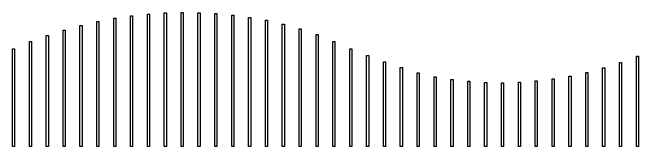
# Model space of a CAD drawing. Header units: millimetres. Extents: x -244126 to 368105, y -173968 to 259060.
# Drawn here: x -202478 to -187628, y -33204 to -30027 of the extents above; entities that cross this region are included whole.
import ezdxf

# ---------------------------------------------------------------- set-up
doc = ezdxf.new("R2010")
doc.units = ezdxf.units.MM
doc.header["$MEASUREMENT"] = 0
for name, color, linetype in [('000 - WIPEOUT', 250, 'Continuous'), ('002 - STRUCTURAL STEEL', 4, 'Continuous'), ('A04_TUBE SERIES', 7, 'Continuous')]:
    doc.layers.add(name, color=color, linetype=linetype)

# ---------------------------------------------------------------- blocks, each defined once
blk = doc.blocks.new('*U4100')
at = {"color": 0}
blk.add_wipeout([(-25, 1994), (25, 1994), (25, 0), (-25, 0)], dxfattribs=at).dxf.layer = '000 - WIPEOUT'
at = {"layer": '002 - STRUCTURAL STEEL', "color": 0, "linetype": 'ByBlock'}
blk.add_lwpolyline([(-25, 1994), (25, 1994), (25, 0), (-25, 0)], close=True, dxfattribs=at)
blk = doc.blocks.new('*U4101')
at = {"color": 0}
blk.add_wipeout([(-25, 1866), (25, 1866), (25, 0), (-25, 0)], dxfattribs=at).dxf.layer = '000 - WIPEOUT'
at = {"layer": '002 - STRUCTURAL STEEL', "color": 0, "linetype": 'ByBlock'}
blk.add_lwpolyline([(-25, 1866), (25, 1866), (25, 0), (-25, 0)], close=True, dxfattribs=at)
blk = doc.blocks.new('*U4102')
at = {"color": 0}
blk.add_wipeout([(-25, 1758), (25, 1758), (25, 0), (-25, 0)], dxfattribs=at).dxf.layer = '000 - WIPEOUT'
at = {"layer": '002 - STRUCTURAL STEEL', "color": 0, "linetype": 'ByBlock'}
blk.add_lwpolyline([(-25, 1758), (25, 1758), (25, 0), (-25, 0)], close=True, dxfattribs=at)
blk = doc.blocks.new('*U4103')
at = {"color": 0}
blk.add_wipeout([(-25, 1671), (25, 1671), (25, 0), (-25, 0)], dxfattribs=at).dxf.layer = '000 - WIPEOUT'
at = {"layer": '002 - STRUCTURAL STEEL', "color": 0, "linetype": 'ByBlock'}
blk.add_lwpolyline([(-25, 1671), (25, 1671), (25, 0), (-25, 0)], close=True, dxfattribs=at)
blk = doc.blocks.new('*U4104')
at = {"color": 0}
blk.add_wipeout([(-25, 1603), (25, 1603), (25, 0), (-25, 0)], dxfattribs=at).dxf.layer = '000 - WIPEOUT'
at = {"layer": '002 - STRUCTURAL STEEL', "color": 0, "linetype": 'ByBlock'}
blk.add_lwpolyline([(-25, 1603), (25, 1603), (25, 0), (-25, 0)], close=True, dxfattribs=at)
blk = doc.blocks.new('*U4105')
at = {"color": 0}
blk.add_wipeout([(-25, 1554), (25, 1554), (25, 0), (-25, 0)], dxfattribs=at).dxf.layer = '000 - WIPEOUT'
at = {"layer": '002 - STRUCTURAL STEEL', "color": 0, "linetype": 'ByBlock'}
blk.add_lwpolyline([(-25, 1554), (25, 1554), (25, 0), (-25, 0)], close=True, dxfattribs=at)
blk = doc.blocks.new('*U4106')
at = {"color": 0}
blk.add_wipeout([(-25, 1524), (25, 1524), (25, 0), (-25, 0)], dxfattribs=at).dxf.layer = '000 - WIPEOUT'
at = {"layer": '002 - STRUCTURAL STEEL', "color": 0, "linetype": 'ByBlock'}
blk.add_lwpolyline([(-25, 1524), (25, 1524), (25, 0), (-25, 0)], close=True, dxfattribs=at)
blk = doc.blocks.new('*U4107')
at = {"color": 0}
blk.add_wipeout([(-25, 1513), (25, 1513), (25, 0), (-25, 0)], dxfattribs=at).dxf.layer = '000 - WIPEOUT'
at = {"layer": '002 - STRUCTURAL STEEL', "color": 0, "linetype": 'ByBlock'}
blk.add_lwpolyline([(-25, 1513), (25, 1513), (25, 0), (-25, 0)], close=True, dxfattribs=at)
blk = doc.blocks.new('*U4108')
at = {"color": 0}
blk.add_wipeout([(-25, 1520), (25, 1520), (25, 0), (-25, 0)], dxfattribs=at).dxf.layer = '000 - WIPEOUT'
at = {"layer": '002 - STRUCTURAL STEEL', "color": 0, "linetype": 'ByBlock'}
blk.add_lwpolyline([(-25, 1520), (25, 1520), (25, 0), (-25, 0)], close=True, dxfattribs=at)
blk = doc.blocks.new('*U4109')
at = {"color": 0}
blk.add_wipeout([(-25, 1546), (25, 1546), (25, 0), (-25, 0)], dxfattribs=at).dxf.layer = '000 - WIPEOUT'
at = {"layer": '002 - STRUCTURAL STEEL', "color": 0, "linetype": 'ByBlock'}
blk.add_lwpolyline([(-25, 1546), (25, 1546), (25, 0), (-25, 0)], close=True, dxfattribs=at)
blk = doc.blocks.new('*U4110')
at = {"color": 0}
blk.add_wipeout([(-25, 1590), (25, 1590), (25, 0), (-25, 0)], dxfattribs=at).dxf.layer = '000 - WIPEOUT'
at = {"layer": '002 - STRUCTURAL STEEL', "color": 0, "linetype": 'ByBlock'}
blk.add_lwpolyline([(-25, 1590), (25, 1590), (25, 0), (-25, 0)], close=True, dxfattribs=at)
blk = doc.blocks.new('*U4111')
at = {"color": 0}
blk.add_wipeout([(-25, 1654), (25, 1654), (25, 0), (-25, 0)], dxfattribs=at).dxf.layer = '000 - WIPEOUT'
at = {"layer": '002 - STRUCTURAL STEEL', "color": 0, "linetype": 'ByBlock'}
blk.add_lwpolyline([(-25, 1654), (25, 1654), (25, 0), (-25, 0)], close=True, dxfattribs=at)
blk = doc.blocks.new('*U4112')
at = {"color": 0}
blk.add_wipeout([(-25, 1744), (25, 1744), (25, 0), (-25, 0)], dxfattribs=at).dxf.layer = '000 - WIPEOUT'
at = {"layer": '002 - STRUCTURAL STEEL', "color": 0, "linetype": 'ByBlock'}
blk.add_lwpolyline([(-25, 1744), (25, 1744), (25, 0), (-25, 0)], close=True, dxfattribs=at)
blk = doc.blocks.new('*U4113')
at = {"color": 0}
blk.add_wipeout([(-25, 1870), (25, 1870), (25, 0), (-25, 0)], dxfattribs=at).dxf.layer = '000 - WIPEOUT'
at = {"layer": '002 - STRUCTURAL STEEL', "color": 0, "linetype": 'ByBlock'}
blk.add_lwpolyline([(-25, 1870), (25, 1870), (25, 0), (-25, 0)], close=True, dxfattribs=at)
blk = doc.blocks.new('*U4114')
at = {"color": 0}
blk.add_wipeout([(-25, 2007), (25, 2007), (25, 0), (-25, 0)], dxfattribs=at).dxf.layer = '000 - WIPEOUT'
at = {"layer": '002 - STRUCTURAL STEEL', "color": 0, "linetype": 'ByBlock'}
blk.add_lwpolyline([(-25, 2007), (25, 2007), (25, 0), (-25, 0)], close=True, dxfattribs=at)
blk = doc.blocks.new('*U4115')
at = {"color": 0}
blk.add_wipeout([(-25, 2155), (25, 2155), (25, 0), (-25, 0)], dxfattribs=at).dxf.layer = '000 - WIPEOUT'
at = {"layer": '002 - STRUCTURAL STEEL', "color": 0, "linetype": 'ByBlock'}
blk.add_lwpolyline([(-25, 2155), (25, 2155), (25, 0), (-25, 0)], close=True, dxfattribs=at)
blk = doc.blocks.new('*U4116')
at = {"color": 0}
blk.add_wipeout([(-25, 2316), (25, 2316), (25, 0), (-25, 0)], dxfattribs=at).dxf.layer = '000 - WIPEOUT'
at = {"layer": '002 - STRUCTURAL STEEL', "color": 0, "linetype": 'ByBlock'}
blk.add_lwpolyline([(-25, 2316), (25, 2316), (25, 0), (-25, 0)], close=True, dxfattribs=at)
blk = doc.blocks.new('*U4117')
at = {"color": 0}
blk.add_wipeout([(-25, 2488), (25, 2488), (25, 0), (-25, 0)], dxfattribs=at).dxf.layer = '000 - WIPEOUT'
at = {"layer": '002 - STRUCTURAL STEEL', "color": 0, "linetype": 'ByBlock'}
blk.add_lwpolyline([(-25, 2488), (25, 2488), (25, 0), (-25, 0)], close=True, dxfattribs=at)
blk = doc.blocks.new('*U4118')
at = {"color": 0}
blk.add_wipeout([(-25, 2655), (25, 2655), (25, 0), (-25, 0)], dxfattribs=at).dxf.layer = '000 - WIPEOUT'
at = {"layer": '002 - STRUCTURAL STEEL', "color": 0, "linetype": 'ByBlock'}
blk.add_lwpolyline([(-25, 2655), (25, 2655), (25, 0), (-25, 0)], close=True, dxfattribs=at)
blk = doc.blocks.new('*U4119')
at = {"color": 0}
blk.add_wipeout([(-25, 2794), (25, 2794), (25, 0), (-25, 0)], dxfattribs=at).dxf.layer = '000 - WIPEOUT'
at = {"layer": '002 - STRUCTURAL STEEL', "color": 0, "linetype": 'ByBlock'}
blk.add_lwpolyline([(-25, 2794), (25, 2794), (25, 0), (-25, 0)], close=True, dxfattribs=at)
blk = doc.blocks.new('*U4120')
at = {"color": 0}
blk.add_wipeout([(-25, 2903), (25, 2903), (25, 0), (-25, 0)], dxfattribs=at).dxf.layer = '000 - WIPEOUT'
at = {"layer": '002 - STRUCTURAL STEEL', "color": 0, "linetype": 'ByBlock'}
blk.add_lwpolyline([(-25, 2903), (25, 2903), (25, 0), (-25, 0)], close=True, dxfattribs=at)
blk = doc.blocks.new('*U4121')
at = {"color": 0}
blk.add_wipeout([(-25, 2993), (25, 2993), (25, 0), (-25, 0)], dxfattribs=at).dxf.layer = '000 - WIPEOUT'
at = {"layer": '002 - STRUCTURAL STEEL', "color": 0, "linetype": 'ByBlock'}
blk.add_lwpolyline([(-25, 2993), (25, 2993), (25, 0), (-25, 0)], close=True, dxfattribs=at)
blk = doc.blocks.new('*U4122')
at = {"color": 0}
blk.add_wipeout([(-25, 3061), (25, 3061), (25, 0), (-25, 0)], dxfattribs=at).dxf.layer = '000 - WIPEOUT'
at = {"layer": '002 - STRUCTURAL STEEL', "color": 0, "linetype": 'ByBlock'}
blk.add_lwpolyline([(-25, 3061), (25, 3061), (25, 0), (-25, 0)], close=True, dxfattribs=at)
blk = doc.blocks.new('*U4123')
at = {"color": 0}
blk.add_wipeout([(-25, 3112), (25, 3112), (25, 0), (-25, 0)], dxfattribs=at).dxf.layer = '000 - WIPEOUT'
at = {"layer": '002 - STRUCTURAL STEEL', "color": 0, "linetype": 'ByBlock'}
blk.add_lwpolyline([(-25, 3112), (25, 3112), (25, 0), (-25, 0)], close=True, dxfattribs=at)
blk = doc.blocks.new('*U4124')
at = {"color": 0}
blk.add_wipeout([(-25, 3150), (25, 3150), (25, 0), (-25, 0)], dxfattribs=at).dxf.layer = '000 - WIPEOUT'
at = {"layer": '002 - STRUCTURAL STEEL', "color": 0, "linetype": 'ByBlock'}
blk.add_lwpolyline([(-25, 3150), (25, 3150), (25, 0), (-25, 0)], close=True, dxfattribs=at)
blk = doc.blocks.new('*U4125')
at = {"color": 0}
blk.add_wipeout([(-25, 3171), (25, 3171), (25, 0), (-25, 0)], dxfattribs=at).dxf.layer = '000 - WIPEOUT'
at = {"layer": '002 - STRUCTURAL STEEL', "color": 0, "linetype": 'ByBlock'}
blk.add_lwpolyline([(-25, 3171), (25, 3171), (25, 0), (-25, 0)], close=True, dxfattribs=at)
blk = doc.blocks.new('*U4126')
at = {"color": 0}
blk.add_wipeout([(-25, 3177), (25, 3177), (25, 0), (-25, 0)], dxfattribs=at).dxf.layer = '000 - WIPEOUT'
at = {"layer": '002 - STRUCTURAL STEEL', "color": 0, "linetype": 'ByBlock'}
blk.add_lwpolyline([(-25, 3177), (25, 3177), (25, 0), (-25, 0)], close=True, dxfattribs=at)
blk = doc.blocks.new('*U4127')
at = {"color": 0}
blk.add_wipeout([(-25, 3167), (25, 3167), (25, 0), (-25, 0)], dxfattribs=at).dxf.layer = '000 - WIPEOUT'
at = {"layer": '002 - STRUCTURAL STEEL', "color": 0, "linetype": 'ByBlock'}
blk.add_lwpolyline([(-25, 3167), (25, 3167), (25, 0), (-25, 0)], close=True, dxfattribs=at)
blk = doc.blocks.new('*U4128')
at = {"color": 0}
blk.add_wipeout([(-25, 3141), (25, 3141), (25, 0), (-25, 0)], dxfattribs=at).dxf.layer = '000 - WIPEOUT'
at = {"layer": '002 - STRUCTURAL STEEL', "color": 0, "linetype": 'ByBlock'}
blk.add_lwpolyline([(-25, 3141), (25, 3141), (25, 0), (-25, 0)], close=True, dxfattribs=at)
blk = doc.blocks.new('*U4129')
at = {"color": 0}
blk.add_wipeout([(-25, 3098), (25, 3098), (25, 0), (-25, 0)], dxfattribs=at).dxf.layer = '000 - WIPEOUT'
at = {"layer": '002 - STRUCTURAL STEEL', "color": 0, "linetype": 'ByBlock'}
blk.add_lwpolyline([(-25, 3098), (25, 3098), (25, 0), (-25, 0)], close=True, dxfattribs=at)
blk = doc.blocks.new('*U4130')
at = {"color": 0}
blk.add_wipeout([(-25, 3040), (25, 3040), (25, 0), (-25, 0)], dxfattribs=at).dxf.layer = '000 - WIPEOUT'
at = {"layer": '002 - STRUCTURAL STEEL', "color": 0, "linetype": 'ByBlock'}
blk.add_lwpolyline([(-25, 3040), (25, 3040), (25, 0), (-25, 0)], close=True, dxfattribs=at)
blk = doc.blocks.new('*U4131')
at = {"color": 0}
blk.add_wipeout([(-25, 2964), (25, 2964), (25, 0), (-25, 0)], dxfattribs=at).dxf.layer = '000 - WIPEOUT'
at = {"layer": '002 - STRUCTURAL STEEL', "color": 0, "linetype": 'ByBlock'}
blk.add_lwpolyline([(-25, 2964), (25, 2964), (25, 0), (-25, 0)], close=True, dxfattribs=at)
blk = doc.blocks.new('*U4132')
at = {"color": 0}
blk.add_wipeout([(-25, 2872), (25, 2872), (25, 0), (-25, 0)], dxfattribs=at).dxf.layer = '000 - WIPEOUT'
at = {"layer": '002 - STRUCTURAL STEEL', "color": 0, "linetype": 'ByBlock'}
blk.add_lwpolyline([(-25, 2872), (25, 2872), (25, 0), (-25, 0)], close=True, dxfattribs=at)
blk = doc.blocks.new('*U4133')
at = {"color": 0}
blk.add_wipeout([(-25, 2761), (25, 2761), (25, 0), (-25, 0)], dxfattribs=at).dxf.layer = '000 - WIPEOUT'
at = {"layer": '002 - STRUCTURAL STEEL', "color": 0, "linetype": 'ByBlock'}
blk.add_lwpolyline([(-25, 2761), (25, 2761), (25, 0), (-25, 0)], close=True, dxfattribs=at)
blk = doc.blocks.new('*U4134')
at = {"color": 0}
blk.add_wipeout([(-25, 2633), (25, 2633), (25, 0), (-25, 0)], dxfattribs=at).dxf.layer = '000 - WIPEOUT'
at = {"layer": '002 - STRUCTURAL STEEL', "color": 0, "linetype": 'ByBlock'}
blk.add_lwpolyline([(-25, 2633), (25, 2633), (25, 0), (-25, 0)], close=True, dxfattribs=at)
blk = doc.blocks.new('*U4135')
at = {"color": 0}
blk.add_wipeout([(-25, 2486), (25, 2486), (25, 0), (-25, 0)], dxfattribs=at).dxf.layer = '000 - WIPEOUT'
at = {"layer": '002 - STRUCTURAL STEEL', "color": 0, "linetype": 'ByBlock'}
blk.add_lwpolyline([(-25, 2486), (25, 2486), (25, 0), (-25, 0)], close=True, dxfattribs=at)
blk = doc.blocks.new('*U4093')
at = {"color": 0}
blk.add_wipeout([(-25, 2145), (25, 2145), (25, 0), (-25, 0)], dxfattribs=at).dxf.layer = '000 - WIPEOUT'
at = {"layer": '002 - STRUCTURAL STEEL', "color": 0, "linetype": 'ByBlock'}
blk.add_lwpolyline([(-25, 2145), (25, 2145), (25, 0), (-25, 0)], close=True, dxfattribs=at)
blk = doc.blocks.new('*U4136')
at = {"color": 0}
blk.add_wipeout([(-25, 2319), (25, 2319), (25, 0), (-25, 0)], dxfattribs=at).dxf.layer = '000 - WIPEOUT'
at = {"layer": '002 - STRUCTURAL STEEL', "color": 0, "linetype": 'ByBlock'}
blk.add_lwpolyline([(-25, 2319), (25, 2319), (25, 0), (-25, 0)], close=True, dxfattribs=at)
blk = doc.blocks.new('A$C551c185a')
at = {"layer": 'A04_TUBE SERIES', "color": 0, "linetype": 'ByBlock'}
for name, p in [('*U4128', (4200, 0)), ('*U4127', (4600, 0)), ('*U4126', (5000, 0)), ('*U4125', (5400, 0)), ('*U4124', (5800, 0)), ('*U4130', (3400, 0)), ('*U4129', (3800, 0)), ('*U4123', (6200, 0)), ('*U4122', (6600, 0)), ('*U4121', (7000, 0)), ('*U4132', (2600, 0)), ('*U4131', (3000, 0)), ('*U4120', (7400, 0)), ('*U4133', (2200, 0)), ('*U4119', (7800, 0)), ('*U4134', (1800, 0)), ('*U4118', (8200, 0)), ('*U4135', (1400, 0)), ('*U4117', (8600, 0)), ('*U4136', (1000, 0)), ('*U4116', (9000, 0)), ('*U4115', (9400, 0)), ('*U4093', (15800, 0)), ('*U4114', (9800, 0)), ('*U4100', (15400, 0)), ('*U4113', (10200, 0)), ('*U4101', (15000, 0)), ('*U4112', (10600, 0)), ('*U4111', (11000, 0)), ('*U4103', (14200, 0)), ('*U4102', (14600, 0)), ('*U4110', (11400, 0)), ('*U4109', (11800, 0)), ('*U4108', (12200, 0)), ('*U4107', (12600, 0)), ('*U4106', (13000, 0)), ('*U4105', (13400, 0)), ('*U4104', (13800, 0))]:
    blk.add_blockref(name, p, dxfattribs=at)

msp = doc.modelspace()

# ---------------------------------------------------------------- block references
at = {"layer": 'A04_TUBE SERIES', "color": 3, "linetype": 'ByBlock'}
msp.add_blockref('A$C551c185a', (-203453.44179, -33203.59198), dxfattribs=at)

doc.saveas('drawing.dxf')
